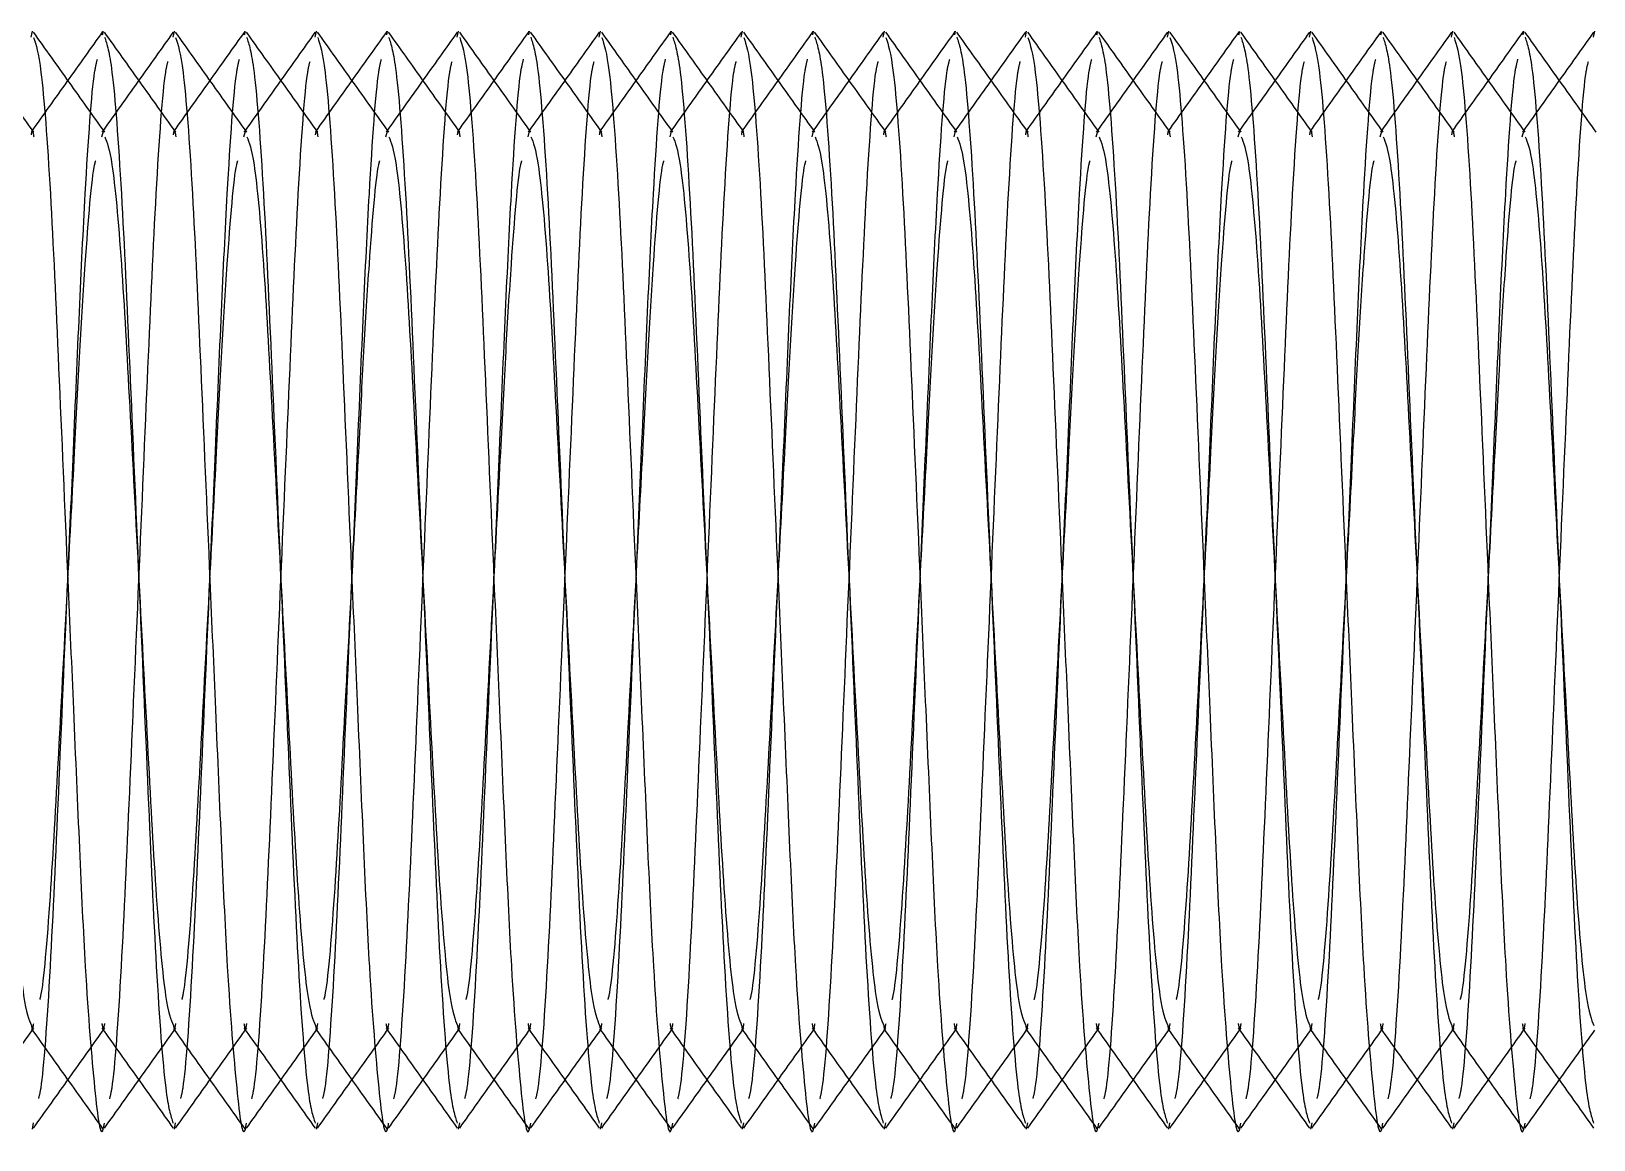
# Model space of a CAD drawing. Header units: metres. Extents: x 0 to 63075, y 0 to 44550.
# Drawn here: x 35820.79 to 35842.79, y 35938.39 to 35953.99 of the extents above; entities that cross this region are included whole.
import ezdxf

# ---------------------------------------------------------------- set-up
doc = ezdxf.new("R2010")
doc.units = ezdxf.units.M
doc.header["$LTSCALE"] = 75
doc.linetypes.add('HIDDEN2', pattern=[4.7625, 3.175, -1.5875])
for name, color, linetype in [('SDM', 7, 'Continuous'), ('SL4', 4, 'Continuous'), ('ST1', 7, 'HIDDEN2')]:
    doc.layers.add(name, color=color, linetype=linetype)

# ---------------------------------------------------------------- blocks, each defined once
blk = doc.blocks.new('A$C6e6623c1')
at = {"layer": 'SL4'}
for p, q in [((339.551, 1630.993), (339.569, 1631.077)), ((341.551, 1630.993), (341.569, 1631.077)), ((343.551, 1630.993), (343.569, 1631.077)), ((345.551, 1630.993), (345.569, 1631.077)), ((347.551, 1630.993), (347.569, 1631.077)), ((349.551, 1630.993), (349.569, 1631.077)), ((351.551, 1630.993), (351.569, 1631.077)), ((353.551, 1630.993), (353.569, 1631.077)), ((355.551, 1630.993), (355.569, 1631.077)), ((357.551, 1630.993), (357.569, 1631.077)), ((359.551, 1630.993), (359.569, 1631.077)), ((361.551, 1630.993), (361.569, 1631.077))]:
    blk.add_line(p, q, dxfattribs=at)
for points, knots in [([(340.588, 1629.657), (340.421, 1629.892), (340.087, 1630.36), (339.753, 1630.83), (339.586, 1631.064)], [0, 0, 0, 0, 0.49997, 1, 1, 1, 1]), ([(339.587, 1630.989), (339.621, 1630.887), (339.696, 1630.661), (339.825, 1628.939), (339.938, 1626.39), (340.051, 1623.752), (340.152, 1621.425), (340.232, 1619.536), (340.325, 1617.566), (340.448, 1616.096), (340.533, 1615.429), (340.58, 1615.674), (340.586, 1615.704)], [0, 0, 0, 0, 0.105235, 0.232658, 0.35505, 0.481371, 0.557428, 0.64442, 0.730956, 0.858379, 0.982548, 1, 1, 1, 1]), ([(341.552, 1631.065), (341.385, 1630.831), (341.057, 1630.37), (340.729, 1629.91), (340.569, 1629.685)], [0, 0, 0, 0, 0.510193, 1, 1, 1, 1]), ([(342.588, 1629.657), (342.421, 1629.892), (342.087, 1630.36), (341.753, 1630.83), (341.586, 1631.064)], [0, 0, 0, 0, 0.49997, 1, 1, 1, 1]), ([(341.587, 1630.989), (341.621, 1630.887), (341.696, 1630.661), (341.825, 1628.939), (341.938, 1626.39), (342.051, 1623.752), (342.152, 1621.425), (342.232, 1619.536), (342.325, 1617.566), (342.448, 1616.096), (342.533, 1615.429), (342.58, 1615.674), (342.586, 1615.704)], [0, 0, 0, 0, 0.105235, 0.232658, 0.35505, 0.481371, 0.557428, 0.64442, 0.730956, 0.858379, 0.982548, 1, 1, 1, 1]), ([(343.552, 1631.065), (343.385, 1630.831), (343.057, 1630.37), (342.729, 1629.91), (342.569, 1629.685)], [0, 0, 0, 0, 0.5101931, 1, 1, 1, 1]), ([(344.588, 1629.657), (344.421, 1629.892), (344.087, 1630.36), (343.753, 1630.83), (343.586, 1631.064)], [0, 0, 0, 0, 0.49997, 1, 1, 1, 1]), ([(343.587, 1630.989), (343.621, 1630.887), (343.696, 1630.661), (343.825, 1628.939), (343.938, 1626.39), (344.051, 1623.752), (344.152, 1621.425), (344.232, 1619.536), (344.325, 1617.566), (344.448, 1616.096), (344.533, 1615.429), (344.58, 1615.674), (344.586, 1615.704)], [0, 0, 0, 0, 0.105235, 0.232658, 0.35505, 0.481371, 0.557428, 0.64442, 0.730956, 0.858379, 0.982548, 1, 1, 1, 1]), ([(345.552, 1631.065), (345.385, 1630.831), (345.057, 1630.37), (344.729, 1629.91), (344.569, 1629.685)], [0, 0, 0, 0, 0.510193, 1, 1, 1, 1]), ([(346.588, 1629.657), (346.421, 1629.892), (346.087, 1630.36), (345.753, 1630.83), (345.586, 1631.064)], [0, 0, 0, 0, 0.49997, 1, 1, 1, 1]), ([(345.587, 1630.989), (345.621, 1630.887), (345.696, 1630.661), (345.825, 1628.939), (345.938, 1626.39), (346.051, 1623.752), (346.152, 1621.425), (346.232, 1619.536), (346.325, 1617.566), (346.448, 1616.096), (346.533, 1615.429), (346.58, 1615.674), (346.586, 1615.704)], [0, 0, 0, 0, 0.105235, 0.232658, 0.35505, 0.481371, 0.557428, 0.64442, 0.730956, 0.858379, 0.982548, 1, 1, 1, 1]), ([(347.552, 1631.065), (347.385, 1630.831), (347.057, 1630.37), (346.729, 1629.91), (346.569, 1629.685)], [0, 0, 0, 0, 0.510193, 1, 1, 1, 1]), ([(348.588, 1629.657), (348.421, 1629.892), (348.087, 1630.36), (347.753, 1630.83), (347.586, 1631.064)], [0, 0, 0, 0, 0.49997, 1, 1, 1, 1]), ([(347.587, 1630.989), (347.621, 1630.887), (347.696, 1630.661), (347.825, 1628.939), (347.938, 1626.39), (348.051, 1623.752), (348.152, 1621.425), (348.232, 1619.536), (348.325, 1617.566), (348.448, 1616.096), (348.533, 1615.429), (348.58, 1615.674), (348.586, 1615.704)], [0, 0, 0, 0, 0.1052351, 0.2326582, 0.3550505, 0.4813706, 0.5574277, 0.6444204, 0.7309556, 0.8583788, 0.9825482, 1, 1, 1, 1]), ([(349.552, 1631.065), (349.385, 1630.831), (349.057, 1630.37), (348.729, 1629.91), (348.569, 1629.685)], [0, 0, 0, 0, 0.510193, 1, 1, 1, 1]), ([(350.588, 1629.657), (350.421, 1629.892), (350.087, 1630.36), (349.753, 1630.83), (349.586, 1631.064)], [0, 0, 0, 0, 0.49997, 1, 1, 1, 1]), ([(349.587, 1630.989), (349.621, 1630.887), (349.696, 1630.661), (349.825, 1628.939), (349.938, 1626.39), (350.051, 1623.752), (350.152, 1621.425), (350.232, 1619.536), (350.325, 1617.566), (350.448, 1616.096), (350.533, 1615.429), (350.58, 1615.674), (350.586, 1615.704)], [0, 0, 0, 0, 0.105235, 0.232658, 0.35505, 0.481371, 0.557428, 0.64442, 0.730956, 0.858379, 0.982548, 1, 1, 1, 1]), ([(351.552, 1631.065), (351.385, 1630.831), (351.057, 1630.37), (350.729, 1629.91), (350.569, 1629.685)], [0, 0, 0, 0, 0.510193, 1, 1, 1, 1]), ([(352.588, 1629.657), (352.421, 1629.892), (352.087, 1630.36), (351.753, 1630.83), (351.586, 1631.064)], [0, 0, 0, 0, 0.49997, 1, 1, 1, 1]), ([(351.587, 1630.989), (351.621, 1630.887), (351.696, 1630.661), (351.825, 1628.939), (351.938, 1626.39), (352.051, 1623.752), (352.152, 1621.425), (352.232, 1619.536), (352.325, 1617.566), (352.448, 1616.096), (352.533, 1615.429), (352.58, 1615.674), (352.586, 1615.704)], [0, 0, 0, 0, 0.1052351, 0.2326582, 0.3550505, 0.4813706, 0.5574277, 0.6444204, 0.7309556, 0.8583788, 0.9825482, 1, 1, 1, 1]), ([(353.552, 1631.065), (353.385, 1630.831), (353.057, 1630.37), (352.729, 1629.91), (352.569, 1629.685)], [0, 0, 0, 0, 0.5101931, 1, 1, 1, 1]), ([(354.588, 1629.657), (354.421, 1629.892), (354.087, 1630.36), (353.753, 1630.83), (353.586, 1631.064)], [0, 0, 0, 0, 0.49997, 1, 1, 1, 1]), ([(353.587, 1630.989), (353.621, 1630.887), (353.696, 1630.661), (353.825, 1628.939), (353.938, 1626.39), (354.051, 1623.752), (354.152, 1621.425), (354.232, 1619.536), (354.325, 1617.566), (354.448, 1616.096), (354.533, 1615.429), (354.58, 1615.674), (354.586, 1615.704)], [0, 0, 0, 0, 0.105235, 0.232658, 0.35505, 0.481371, 0.557428, 0.64442, 0.730956, 0.858379, 0.982548, 1, 1, 1, 1]), ([(355.552, 1631.065), (355.385, 1630.831), (355.057, 1630.37), (354.729, 1629.91), (354.569, 1629.685)], [0, 0, 0, 0, 0.5101931, 1, 1, 1, 1]), ([(356.588, 1629.657), (356.421, 1629.892), (356.087, 1630.36), (355.753, 1630.83), (355.586, 1631.064)], [0, 0, 0, 0, 0.49997, 1, 1, 1, 1]), ([(355.587, 1630.989), (355.621, 1630.887), (355.696, 1630.661), (355.825, 1628.939), (355.938, 1626.39), (356.051, 1623.752), (356.152, 1621.425), (356.232, 1619.536), (356.325, 1617.566), (356.448, 1616.096), (356.533, 1615.429), (356.58, 1615.674), (356.586, 1615.704)], [0, 0, 0, 0, 0.1052351, 0.2326582, 0.3550505, 0.4813706, 0.5574277, 0.6444204, 0.7309556, 0.8583788, 0.9825482, 1, 1, 1, 1]), ([(357.552, 1631.065), (357.385, 1630.831), (357.057, 1630.37), (356.729, 1629.91), (356.569, 1629.685)], [0, 0, 0, 0, 0.5101931, 1, 1, 1, 1]), ([(358.588, 1629.657), (358.421, 1629.892), (358.087, 1630.36), (357.753, 1630.83), (357.586, 1631.064)], [0, 0, 0, 0, 0.49997, 1, 1, 1, 1]), ([(357.587, 1630.989), (357.621, 1630.887), (357.696, 1630.661), (357.825, 1628.939), (357.938, 1626.39), (358.051, 1623.752), (358.152, 1621.425), (358.232, 1619.536), (358.325, 1617.566), (358.448, 1616.096), (358.533, 1615.429), (358.58, 1615.674), (358.586, 1615.704)], [0, 0, 0, 0, 0.105235, 0.232658, 0.35505, 0.481371, 0.557428, 0.64442, 0.730956, 0.858379, 0.982548, 1, 1, 1, 1]), ([(359.552, 1631.065), (359.385, 1630.831), (359.057, 1630.37), (358.729, 1629.91), (358.569, 1629.685)], [0, 0, 0, 0, 0.510193, 1, 1, 1, 1]), ([(360.588, 1629.657), (360.421, 1629.892), (360.087, 1630.36), (359.753, 1630.83), (359.586, 1631.064)], [0, 0, 0, 0, 0.49997, 1, 1, 1, 1]), ([(359.587, 1630.989), (359.621, 1630.887), (359.696, 1630.661), (359.825, 1628.939), (359.938, 1626.39), (360.051, 1623.752), (360.152, 1621.425), (360.232, 1619.536), (360.325, 1617.566), (360.448, 1616.096), (360.533, 1615.429), (360.58, 1615.674), (360.586, 1615.704)], [0, 0, 0, 0, 0.105235, 0.232658, 0.35505, 0.481371, 0.557428, 0.64442, 0.730956, 0.858379, 0.982548, 1, 1, 1, 1]), ([(361.552, 1631.065), (361.385, 1630.831), (361.057, 1630.37), (360.729, 1629.91), (360.569, 1629.685)], [0, 0, 0, 0, 0.510193, 1, 1, 1, 1]), ([(338.589, 1629.592), (338.622, 1629.509), (338.696, 1629.325), (338.825, 1627.922), (338.938, 1625.835), (339.069, 1623.35), (339.199, 1620.865), (339.312, 1618.776), (339.443, 1617.352), (339.52, 1617.166), (339.556, 1617.079)], [0, 0, 0, 0, 0.106972, 0.238781, 0.365377, 0.496042, 0.626708, 0.753304, 0.885113, 1, 1, 1, 1]), ([(340.589, 1629.592), (340.622, 1629.509), (340.696, 1629.325), (340.825, 1627.922), (340.938, 1625.835), (341.069, 1623.35), (341.199, 1620.865), (341.312, 1618.776), (341.443, 1617.352), (341.52, 1617.166), (341.556, 1617.079)], [0, 0, 0, 0, 0.106972, 0.238781, 0.365377, 0.496042, 0.626708, 0.753304, 0.885113, 1, 1, 1, 1]), ([(342.589, 1629.592), (342.622, 1629.509), (342.696, 1629.325), (342.825, 1627.922), (342.938, 1625.835), (343.069, 1623.35), (343.199, 1620.865), (343.312, 1618.776), (343.443, 1617.352), (343.52, 1617.166), (343.556, 1617.079)], [0, 0, 0, 0, 0.106972, 0.238781, 0.365377, 0.496042, 0.626708, 0.753304, 0.885113, 1, 1, 1, 1]), ([(344.589, 1629.592), (344.622, 1629.509), (344.696, 1629.325), (344.825, 1627.922), (344.938, 1625.835), (345.069, 1623.35), (345.199, 1620.865), (345.312, 1618.776), (345.443, 1617.352), (345.52, 1617.166), (345.556, 1617.079)], [0, 0, 0, 0, 0.106972, 0.238781, 0.365377, 0.496042, 0.626708, 0.753304, 0.885113, 1, 1, 1, 1]), ([(346.589, 1629.592), (346.622, 1629.509), (346.696, 1629.325), (346.825, 1627.922), (346.938, 1625.835), (347.069, 1623.35), (347.199, 1620.865), (347.312, 1618.776), (347.443, 1617.352), (347.52, 1617.166), (347.556, 1617.079)], [0, 0, 0, 0, 0.106972, 0.238781, 0.365377, 0.496042, 0.626708, 0.753304, 0.885113, 1, 1, 1, 1]), ([(348.589, 1629.592), (348.622, 1629.509), (348.696, 1629.325), (348.825, 1627.922), (348.938, 1625.835), (349.069, 1623.35), (349.199, 1620.865), (349.312, 1618.776), (349.443, 1617.352), (349.52, 1617.166), (349.556, 1617.079)], [0, 0, 0, 0, 0.106972, 0.238781, 0.365377, 0.496042, 0.626708, 0.753304, 0.885113, 1, 1, 1, 1]), ([(350.589, 1629.592), (350.622, 1629.509), (350.696, 1629.325), (350.825, 1627.922), (350.938, 1625.835), (351.069, 1623.35), (351.199, 1620.865), (351.312, 1618.776), (351.443, 1617.352), (351.52, 1617.166), (351.556, 1617.079)], [0, 0, 0, 0, 0.106972, 0.238781, 0.365377, 0.496042, 0.626708, 0.753304, 0.885113, 1, 1, 1, 1]), ([(352.589, 1629.592), (352.622, 1629.509), (352.696, 1629.325), (352.825, 1627.922), (352.938, 1625.835), (353.069, 1623.35), (353.199, 1620.865), (353.312, 1618.776), (353.443, 1617.352), (353.52, 1617.166), (353.556, 1617.079)], [0, 0, 0, 0, 0.106972, 0.238781, 0.365377, 0.496042, 0.626708, 0.753304, 0.885113, 1, 1, 1, 1]), ([(354.589, 1629.592), (354.622, 1629.509), (354.696, 1629.325), (354.825, 1627.922), (354.938, 1625.835), (355.069, 1623.35), (355.199, 1620.865), (355.312, 1618.776), (355.443, 1617.352), (355.52, 1617.166), (355.556, 1617.079)], [0, 0, 0, 0, 0.106972, 0.238781, 0.365377, 0.496042, 0.626708, 0.753304, 0.885113, 1, 1, 1, 1]), ([(356.589, 1629.592), (356.622, 1629.509), (356.696, 1629.325), (356.825, 1627.922), (356.938, 1625.835), (357.069, 1623.35), (357.199, 1620.865), (357.312, 1618.776), (357.443, 1617.352), (357.52, 1617.166), (357.556, 1617.079)], [0, 0, 0, 0, 0.1069717, 0.2387806, 0.3653767, 0.4960425, 0.6267083, 0.7533044, 0.8851133, 1, 1, 1, 1]), ([(358.589, 1629.592), (358.622, 1629.509), (358.696, 1629.325), (358.825, 1627.922), (358.938, 1625.835), (359.069, 1623.35), (359.199, 1620.865), (359.312, 1618.776), (359.443, 1617.352), (359.52, 1617.166), (359.556, 1617.079)], [0, 0, 0, 0, 0.106972, 0.238781, 0.365377, 0.496042, 0.626708, 0.753304, 0.885113, 1, 1, 1, 1]), ([(360.589, 1629.592), (360.622, 1629.509), (360.696, 1629.325), (360.825, 1627.922), (360.938, 1625.835), (361.069, 1623.35), (361.199, 1620.865), (361.312, 1618.776), (361.443, 1617.352), (361.52, 1617.166), (361.556, 1617.079)], [0, 0, 0, 0, 0.106972, 0.238781, 0.365377, 0.496042, 0.626708, 0.753304, 0.885113, 1, 1, 1, 1]), ([(338.584, 1615.634), (338.752, 1615.869), (339.08, 1616.329), (339.408, 1616.79), (339.569, 1617.016)], [0, 0, 0, 0, 0.509687, 1, 1, 1, 1]), ([(339.556, 1617.035), (339.723, 1616.8), (340.057, 1616.331), (340.391, 1615.862), (340.559, 1615.627)], [0, 0, 0, 0, 0.499965, 1, 1, 1, 1]), ([(340.584, 1615.634), (340.752, 1615.869), (341.08, 1616.329), (341.408, 1616.79), (341.569, 1617.016)], [0, 0, 0, 0, 0.509687, 1, 1, 1, 1]), ([(341.556, 1617.035), (341.723, 1616.8), (342.057, 1616.331), (342.391, 1615.862), (342.559, 1615.627)], [0, 0, 0, 0, 0.499965, 1, 1, 1, 1]), ([(342.584, 1615.634), (342.752, 1615.869), (343.08, 1616.329), (343.408, 1616.79), (343.569, 1617.016)], [0, 0, 0, 0, 0.509687, 1, 1, 1, 1]), ([(343.556, 1617.035), (343.723, 1616.8), (344.057, 1616.331), (344.391, 1615.862), (344.559, 1615.627)], [0, 0, 0, 0, 0.4999648, 1, 1, 1, 1]), ([(344.584, 1615.634), (344.752, 1615.869), (345.08, 1616.329), (345.408, 1616.79), (345.569, 1617.016)], [0, 0, 0, 0, 0.509687, 1, 1, 1, 1]), ([(345.556, 1617.035), (345.723, 1616.8), (346.057, 1616.331), (346.391, 1615.862), (346.559, 1615.627)], [0, 0, 0, 0, 0.499965, 1, 1, 1, 1]), ([(346.584, 1615.634), (346.752, 1615.869), (347.08, 1616.329), (347.408, 1616.79), (347.569, 1617.016)], [0, 0, 0, 0, 0.509687, 1, 1, 1, 1]), ([(347.556, 1617.035), (347.723, 1616.8), (348.057, 1616.331), (348.391, 1615.862), (348.559, 1615.627)], [0, 0, 0, 0, 0.499965, 1, 1, 1, 1]), ([(348.584, 1615.634), (348.752, 1615.869), (349.08, 1616.329), (349.408, 1616.79), (349.569, 1617.016)], [0, 0, 0, 0, 0.509687, 1, 1, 1, 1]), ([(349.556, 1617.035), (349.723, 1616.8), (350.057, 1616.331), (350.391, 1615.862), (350.559, 1615.627)], [0, 0, 0, 0, 0.499965, 1, 1, 1, 1]), ([(350.584, 1615.634), (350.752, 1615.869), (351.08, 1616.329), (351.408, 1616.79), (351.569, 1617.016)], [0, 0, 0, 0, 0.509687, 1, 1, 1, 1]), ([(351.556, 1617.035), (351.723, 1616.8), (352.057, 1616.331), (352.391, 1615.862), (352.559, 1615.627)], [0, 0, 0, 0, 0.499965, 1, 1, 1, 1]), ([(352.584, 1615.634), (352.752, 1615.869), (353.08, 1616.329), (353.408, 1616.79), (353.569, 1617.016)], [0, 0, 0, 0, 0.509687, 1, 1, 1, 1]), ([(353.556, 1617.035), (353.723, 1616.8), (354.057, 1616.331), (354.391, 1615.862), (354.559, 1615.627)], [0, 0, 0, 0, 0.4999648, 1, 1, 1, 1]), ([(354.584, 1615.634), (354.752, 1615.869), (355.08, 1616.329), (355.408, 1616.79), (355.569, 1617.016)], [0, 0, 0, 0, 0.509687, 1, 1, 1, 1]), ([(355.556, 1617.035), (355.723, 1616.8), (356.057, 1616.331), (356.391, 1615.862), (356.559, 1615.627)], [0, 0, 0, 0, 0.499965, 1, 1, 1, 1]), ([(356.584, 1615.634), (356.752, 1615.869), (357.08, 1616.329), (357.408, 1616.79), (357.569, 1617.016)], [0, 0, 0, 0, 0.509687, 1, 1, 1, 1]), ([(357.556, 1617.035), (357.723, 1616.8), (358.057, 1616.331), (358.391, 1615.862), (358.559, 1615.627)], [0, 0, 0, 0, 0.4999648, 1, 1, 1, 1]), ([(358.584, 1615.634), (358.752, 1615.869), (359.08, 1616.329), (359.408, 1616.79), (359.569, 1617.016)], [0, 0, 0, 0, 0.509687, 1, 1, 1, 1]), ([(359.556, 1617.035), (359.723, 1616.8), (360.057, 1616.331), (360.391, 1615.862), (360.559, 1615.627)], [0, 0, 0, 0, 0.499965, 1, 1, 1, 1]), ([(360.584, 1615.634), (360.752, 1615.869), (361.08, 1616.329), (361.408, 1616.79), (361.569, 1617.016)], [0, 0, 0, 0, 0.509687, 1, 1, 1, 1])]:
    blk.add_open_spline(points, degree=3, knots=knots, dxfattribs=at)
at = {"layer": 'ST1'}
for p, q in [((340.558, 1631.026), (340.569, 1631.077)), ((342.558, 1631.026), (342.569, 1631.077)), ((344.558, 1631.026), (344.569, 1631.077)), ((346.558, 1631.026), (346.569, 1631.077)), ((348.558, 1631.026), (348.569, 1631.077)), ((350.558, 1631.026), (350.569, 1631.077)), ((352.558, 1631.026), (352.569, 1631.077)), ((354.558, 1631.026), (354.569, 1631.077)), ((356.558, 1631.026), (356.569, 1631.077)), ((358.558, 1631.026), (358.569, 1631.077)), ((360.558, 1631.026), (360.569, 1631.077)), ((340.548, 1629.592), (340.569, 1629.671)), ((340.569, 1629.685), (340.549, 1629.657)), ((342.548, 1629.592), (342.569, 1629.671)), ((342.569, 1629.685), (342.549, 1629.657)), ((344.548, 1629.592), (344.569, 1629.671)), ((344.569, 1629.685), (344.549, 1629.657)), ((346.548, 1629.592), (346.569, 1629.671)), ((346.569, 1629.685), (346.549, 1629.657)), ((348.548, 1629.592), (348.569, 1629.671)), ((348.569, 1629.685), (348.549, 1629.657)), ((350.548, 1629.592), (350.569, 1629.671)), ((350.569, 1629.685), (350.549, 1629.657)), ((352.548, 1629.592), (352.569, 1629.671)), ((352.569, 1629.685), (352.549, 1629.657)), ((354.548, 1629.592), (354.569, 1629.671)), ((354.569, 1629.685), (354.549, 1629.657)), ((356.548, 1629.592), (356.569, 1629.671)), ((356.569, 1629.685), (356.549, 1629.657)), ((358.548, 1629.592), (358.569, 1629.671)), ((358.569, 1629.685), (358.549, 1629.657)), ((360.548, 1629.592), (360.569, 1629.671)), ((360.569, 1629.685), (360.549, 1629.657)), ((339.569, 1617.016), (339.588, 1617.043)), ((341.569, 1617.016), (341.588, 1617.043)), ((343.569, 1617.016), (343.588, 1617.043)), ((345.569, 1617.016), (345.588, 1617.043)), ((347.569, 1617.016), (347.588, 1617.043)), ((349.569, 1617.016), (349.588, 1617.043)), ((351.569, 1617.016), (351.588, 1617.043)), ((353.569, 1617.016), (353.588, 1617.043)), ((355.569, 1617.016), (355.588, 1617.043)), ((357.569, 1617.016), (357.588, 1617.043)), ((359.569, 1617.016), (359.588, 1617.043)), ((339.569, 1615.623), (339.587, 1615.711)), ((341.569, 1615.623), (341.587, 1615.711)), ((343.569, 1615.623), (343.587, 1615.711)), ((345.569, 1615.623), (345.587, 1615.711)), ((347.569, 1615.623), (347.587, 1615.711)), ((349.569, 1615.623), (349.587, 1615.711)), ((351.569, 1615.623), (351.587, 1615.711)), ((353.569, 1615.623), (353.587, 1615.711)), ((355.569, 1615.623), (355.587, 1615.711)), ((357.569, 1615.623), (357.587, 1615.711)), ((359.569, 1615.623), (359.587, 1615.711))]:
    blk.add_line(p, q, dxfattribs=at)
for points, knots in [([(339.588, 1629.657), (339.421, 1629.892), (339.086, 1630.362), (338.752, 1630.831), (338.584, 1631.066)], [0, 0, 0, 0, 0.499937, 1, 1, 1, 1]), ([(340.559, 1631.073), (340.391, 1630.838), (340.057, 1630.369), (339.723, 1629.9), (339.556, 1629.665)], [0, 0, 0, 0, 0.500035, 1, 1, 1, 1]), ([(341.588, 1629.657), (341.421, 1629.892), (341.086, 1630.362), (340.752, 1630.831), (340.584, 1631.066)], [0, 0, 0, 0, 0.4999369, 1, 1, 1, 1]), ([(340.586, 1630.996), (340.62, 1630.893), (340.695, 1630.666), (340.825, 1628.94), (340.938, 1626.388), (341.069, 1623.35), (341.199, 1620.312), (341.312, 1617.761), (341.442, 1616.036), (341.517, 1615.81), (341.551, 1615.707)], [0, 0, 0, 0, 0.110571, 0.242596, 0.369408, 0.50029, 0.631172, 0.757984, 0.890008, 1, 1, 1, 1]), ([(342.559, 1631.073), (342.391, 1630.838), (342.057, 1630.369), (341.723, 1629.9), (341.556, 1629.665)], [0, 0, 0, 0, 0.500035, 1, 1, 1, 1]), ([(343.588, 1629.657), (343.421, 1629.892), (343.086, 1630.362), (342.752, 1630.831), (342.584, 1631.066)], [0, 0, 0, 0, 0.499937, 1, 1, 1, 1]), ([(342.586, 1630.996), (342.62, 1630.893), (342.695, 1630.666), (342.825, 1628.94), (342.938, 1626.388), (343.069, 1623.35), (343.199, 1620.312), (343.312, 1617.761), (343.442, 1616.036), (343.517, 1615.81), (343.551, 1615.707)], [0, 0, 0, 0, 0.110571, 0.242596, 0.369408, 0.50029, 0.631172, 0.757984, 0.890008, 1, 1, 1, 1]), ([(344.559, 1631.073), (344.391, 1630.838), (344.057, 1630.369), (343.723, 1629.9), (343.556, 1629.665)], [0, 0, 0, 0, 0.500035, 1, 1, 1, 1]), ([(345.588, 1629.657), (345.421, 1629.892), (345.086, 1630.362), (344.752, 1630.831), (344.584, 1631.066)], [0, 0, 0, 0, 0.499937, 1, 1, 1, 1]), ([(344.586, 1630.996), (344.62, 1630.893), (344.695, 1630.666), (344.825, 1628.94), (344.938, 1626.388), (345.069, 1623.35), (345.199, 1620.312), (345.312, 1617.761), (345.442, 1616.036), (345.517, 1615.81), (345.551, 1615.707)], [0, 0, 0, 0, 0.110571, 0.242596, 0.369408, 0.50029, 0.631172, 0.757984, 0.890008, 1, 1, 1, 1]), ([(346.559, 1631.073), (346.391, 1630.838), (346.057, 1630.369), (345.723, 1629.9), (345.556, 1629.665)], [0, 0, 0, 0, 0.500035, 1, 1, 1, 1]), ([(347.588, 1629.657), (347.421, 1629.892), (347.086, 1630.362), (346.752, 1630.831), (346.584, 1631.066)], [0, 0, 0, 0, 0.4999369, 1, 1, 1, 1]), ([(346.586, 1630.996), (346.62, 1630.893), (346.695, 1630.666), (346.825, 1628.94), (346.938, 1626.388), (347.069, 1623.35), (347.199, 1620.312), (347.312, 1617.761), (347.442, 1616.036), (347.517, 1615.81), (347.551, 1615.707)], [0, 0, 0, 0, 0.110571, 0.242596, 0.369408, 0.50029, 0.631172, 0.757984, 0.890008, 1, 1, 1, 1]), ([(348.559, 1631.073), (348.391, 1630.838), (348.057, 1630.369), (347.723, 1629.9), (347.556, 1629.665)], [0, 0, 0, 0, 0.500035, 1, 1, 1, 1]), ([(349.588, 1629.657), (349.421, 1629.892), (349.086, 1630.362), (348.752, 1630.831), (348.584, 1631.066)], [0, 0, 0, 0, 0.499937, 1, 1, 1, 1]), ([(348.586, 1630.996), (348.62, 1630.893), (348.695, 1630.666), (348.825, 1628.94), (348.938, 1626.388), (349.069, 1623.35), (349.199, 1620.312), (349.312, 1617.761), (349.442, 1616.036), (349.517, 1615.81), (349.551, 1615.707)], [0, 0, 0, 0, 0.110571, 0.242596, 0.369408, 0.50029, 0.631172, 0.757984, 0.890008, 1, 1, 1, 1]), ([(350.559, 1631.073), (350.391, 1630.838), (350.057, 1630.369), (349.723, 1629.9), (349.556, 1629.665)], [0, 0, 0, 0, 0.500035, 1, 1, 1, 1]), ([(351.588, 1629.657), (351.421, 1629.892), (351.086, 1630.362), (350.752, 1630.831), (350.584, 1631.066)], [0, 0, 0, 0, 0.4999369, 1, 1, 1, 1]), ([(350.586, 1630.996), (350.62, 1630.893), (350.695, 1630.666), (350.825, 1628.94), (350.938, 1626.388), (351.069, 1623.35), (351.199, 1620.312), (351.312, 1617.761), (351.442, 1616.036), (351.517, 1615.81), (351.551, 1615.707)], [0, 0, 0, 0, 0.110571, 0.242596, 0.369408, 0.50029, 0.631172, 0.757984, 0.890008, 1, 1, 1, 1]), ([(352.559, 1631.073), (352.391, 1630.838), (352.057, 1630.369), (351.723, 1629.9), (351.556, 1629.665)], [0, 0, 0, 0, 0.500035, 1, 1, 1, 1]), ([(353.588, 1629.657), (353.421, 1629.892), (353.086, 1630.362), (352.752, 1630.831), (352.584, 1631.066)], [0, 0, 0, 0, 0.4999369, 1, 1, 1, 1]), ([(352.586, 1630.996), (352.62, 1630.893), (352.695, 1630.666), (352.825, 1628.94), (352.938, 1626.388), (353.069, 1623.35), (353.199, 1620.312), (353.312, 1617.761), (353.442, 1616.036), (353.517, 1615.81), (353.551, 1615.707)], [0, 0, 0, 0, 0.110571, 0.242596, 0.369408, 0.50029, 0.631172, 0.757984, 0.890008, 1, 1, 1, 1]), ([(354.559, 1631.073), (354.391, 1630.838), (354.057, 1630.369), (353.723, 1629.9), (353.556, 1629.665)], [0, 0, 0, 0, 0.500035, 1, 1, 1, 1]), ([(355.588, 1629.657), (355.421, 1629.892), (355.086, 1630.362), (354.752, 1630.831), (354.584, 1631.066)], [0, 0, 0, 0, 0.499937, 1, 1, 1, 1]), ([(354.586, 1630.996), (354.62, 1630.893), (354.695, 1630.666), (354.825, 1628.94), (354.938, 1626.388), (355.069, 1623.35), (355.199, 1620.312), (355.312, 1617.761), (355.442, 1616.036), (355.517, 1615.81), (355.551, 1615.707)], [0, 0, 0, 0, 0.110571, 0.242596, 0.369408, 0.50029, 0.631172, 0.757984, 0.890008, 1, 1, 1, 1]), ([(356.559, 1631.073), (356.391, 1630.838), (356.057, 1630.369), (355.723, 1629.9), (355.556, 1629.665)], [0, 0, 0, 0, 0.500035, 1, 1, 1, 1]), ([(357.588, 1629.657), (357.421, 1629.892), (357.086, 1630.362), (356.752, 1630.831), (356.584, 1631.066)], [0, 0, 0, 0, 0.4999369, 1, 1, 1, 1]), ([(356.586, 1630.996), (356.62, 1630.893), (356.695, 1630.666), (356.825, 1628.94), (356.938, 1626.388), (357.069, 1623.35), (357.199, 1620.312), (357.312, 1617.761), (357.442, 1616.036), (357.517, 1615.81), (357.551, 1615.707)], [0, 0, 0, 0, 0.110571, 0.242596, 0.369408, 0.50029, 0.631172, 0.757984, 0.890008, 1, 1, 1, 1]), ([(358.559, 1631.073), (358.391, 1630.838), (358.057, 1630.369), (357.723, 1629.9), (357.556, 1629.665)], [0, 0, 0, 0, 0.5000352, 1, 1, 1, 1]), ([(359.588, 1629.657), (359.421, 1629.892), (359.086, 1630.362), (358.752, 1630.831), (358.584, 1631.066)], [0, 0, 0, 0, 0.499937, 1, 1, 1, 1]), ([(358.586, 1630.996), (358.62, 1630.893), (358.695, 1630.666), (358.825, 1628.94), (358.938, 1626.388), (359.069, 1623.35), (359.199, 1620.312), (359.312, 1617.761), (359.442, 1616.036), (359.517, 1615.81), (359.551, 1615.707)], [0, 0, 0, 0, 0.110571, 0.242596, 0.369408, 0.50029, 0.631172, 0.757984, 0.890008, 1, 1, 1, 1]), ([(360.559, 1631.073), (360.391, 1630.838), (360.057, 1630.369), (359.723, 1629.9), (359.556, 1629.665)], [0, 0, 0, 0, 0.500035, 1, 1, 1, 1]), ([(361.588, 1629.657), (361.421, 1629.892), (361.086, 1630.362), (360.752, 1630.831), (360.584, 1631.066)], [0, 0, 0, 0, 0.499937, 1, 1, 1, 1]), ([(360.586, 1630.996), (360.62, 1630.893), (360.695, 1630.666), (360.825, 1628.94), (360.938, 1626.388), (361.069, 1623.35), (361.199, 1620.312), (361.312, 1617.761), (361.442, 1616.036), (361.517, 1615.81), (361.551, 1615.707)], [0, 0, 0, 0, 0.110571, 0.242596, 0.369408, 0.50029, 0.631172, 0.757984, 0.890008, 1, 1, 1, 1]), ([(339.659, 1616.054), (339.67, 1616.095), (339.722, 1616.3), (339.826, 1617.797), (339.938, 1620.3), (340.051, 1622.951), (340.152, 1625.272), (340.232, 1627.174), (340.325, 1629.086), (340.418, 1630.428), (340.473, 1630.634), (340.485, 1630.683)], [0, 0, 0, 0, 0.038658, 0.193158, 0.341558, 0.49472, 0.586939, 0.692417, 0.79734, 0.95184, 1, 1, 1, 1]), ([(340.658, 1616.047), (340.669, 1616.089), (340.721, 1616.295), (340.826, 1617.795), (340.938, 1620.303), (341.069, 1623.35), (341.199, 1626.397), (341.311, 1628.904), (341.416, 1630.403), (341.468, 1630.609), (341.479, 1630.651)], [0, 0, 0, 0, 0.040767, 0.196457, 0.346, 0.500342, 0.654684, 0.804227, 0.959916, 1, 1, 1, 1]), ([(341.659, 1616.054), (341.67, 1616.095), (341.722, 1616.3), (341.826, 1617.797), (341.938, 1620.3), (342.051, 1622.951), (342.152, 1625.272), (342.232, 1627.174), (342.325, 1629.086), (342.418, 1630.428), (342.473, 1630.634), (342.485, 1630.683)], [0, 0, 0, 0, 0.038658, 0.193158, 0.341558, 0.49472, 0.586939, 0.692417, 0.79734, 0.95184, 1, 1, 1, 1]), ([(342.658, 1616.047), (342.669, 1616.089), (342.721, 1616.295), (342.826, 1617.795), (342.938, 1620.303), (343.069, 1623.35), (343.199, 1626.397), (343.311, 1628.904), (343.416, 1630.403), (343.468, 1630.609), (343.479, 1630.651)], [0, 0, 0, 0, 0.0407674, 0.196457, 0.3459999, 0.5003418, 0.6546838, 0.8042266, 0.9599163, 1, 1, 1, 1]), ([(343.659, 1616.054), (343.67, 1616.095), (343.722, 1616.3), (343.826, 1617.797), (343.938, 1620.3), (344.051, 1622.951), (344.152, 1625.272), (344.232, 1627.174), (344.325, 1629.086), (344.418, 1630.428), (344.473, 1630.634), (344.485, 1630.683)], [0, 0, 0, 0, 0.038658, 0.193158, 0.341558, 0.49472, 0.586939, 0.692417, 0.79734, 0.95184, 1, 1, 1, 1]), ([(344.658, 1616.047), (344.669, 1616.089), (344.721, 1616.295), (344.826, 1617.795), (344.938, 1620.303), (345.069, 1623.35), (345.199, 1626.397), (345.311, 1628.904), (345.416, 1630.403), (345.468, 1630.609), (345.479, 1630.651)], [0, 0, 0, 0, 0.040767, 0.196457, 0.346, 0.500342, 0.654684, 0.804227, 0.959916, 1, 1, 1, 1]), ([(345.659, 1616.054), (345.67, 1616.095), (345.722, 1616.3), (345.826, 1617.797), (345.938, 1620.3), (346.051, 1622.951), (346.152, 1625.272), (346.232, 1627.174), (346.325, 1629.086), (346.418, 1630.428), (346.473, 1630.634), (346.485, 1630.683)], [0, 0, 0, 0, 0.038658, 0.193158, 0.341558, 0.49472, 0.586939, 0.692417, 0.79734, 0.95184, 1, 1, 1, 1]), ([(346.658, 1616.047), (346.669, 1616.089), (346.721, 1616.295), (346.826, 1617.795), (346.938, 1620.303), (347.069, 1623.35), (347.199, 1626.397), (347.311, 1628.904), (347.416, 1630.403), (347.468, 1630.609), (347.479, 1630.651)], [0, 0, 0, 0, 0.040767, 0.196457, 0.346, 0.500342, 0.654684, 0.804227, 0.959916, 1, 1, 1, 1]), ([(347.659, 1616.054), (347.67, 1616.095), (347.722, 1616.3), (347.826, 1617.797), (347.938, 1620.3), (348.051, 1622.951), (348.152, 1625.272), (348.232, 1627.174), (348.325, 1629.086), (348.418, 1630.428), (348.473, 1630.634), (348.485, 1630.683)], [0, 0, 0, 0, 0.038658, 0.193158, 0.341558, 0.49472, 0.586939, 0.692417, 0.79734, 0.95184, 1, 1, 1, 1]), ([(348.658, 1616.047), (348.669, 1616.089), (348.721, 1616.295), (348.826, 1617.795), (348.938, 1620.303), (349.069, 1623.35), (349.199, 1626.397), (349.311, 1628.904), (349.416, 1630.403), (349.468, 1630.609), (349.479, 1630.651)], [0, 0, 0, 0, 0.040767, 0.196457, 0.346, 0.500342, 0.654684, 0.804227, 0.959916, 1, 1, 1, 1]), ([(349.659, 1616.054), (349.67, 1616.095), (349.722, 1616.3), (349.826, 1617.797), (349.938, 1620.3), (350.051, 1622.951), (350.152, 1625.272), (350.232, 1627.174), (350.325, 1629.086), (350.418, 1630.428), (350.473, 1630.634), (350.485, 1630.683)], [0, 0, 0, 0, 0.038658, 0.193158, 0.341558, 0.49472, 0.586939, 0.692417, 0.79734, 0.95184, 1, 1, 1, 1]), ([(350.658, 1616.047), (350.669, 1616.089), (350.721, 1616.295), (350.826, 1617.795), (350.938, 1620.303), (351.069, 1623.35), (351.199, 1626.397), (351.311, 1628.904), (351.416, 1630.403), (351.468, 1630.609), (351.479, 1630.651)], [0, 0, 0, 0, 0.0407674, 0.196457, 0.3459999, 0.5003418, 0.6546838, 0.8042266, 0.9599163, 1, 1, 1, 1]), ([(351.659, 1616.054), (351.67, 1616.095), (351.722, 1616.3), (351.826, 1617.797), (351.938, 1620.3), (352.051, 1622.951), (352.152, 1625.272), (352.232, 1627.174), (352.325, 1629.086), (352.418, 1630.428), (352.473, 1630.634), (352.485, 1630.683)], [0, 0, 0, 0, 0.038658, 0.193158, 0.341558, 0.49472, 0.586939, 0.692417, 0.79734, 0.95184, 1, 1, 1, 1]), ([(352.658, 1616.047), (352.669, 1616.089), (352.721, 1616.295), (352.826, 1617.795), (352.938, 1620.303), (353.069, 1623.35), (353.199, 1626.397), (353.311, 1628.904), (353.416, 1630.403), (353.468, 1630.609), (353.479, 1630.651)], [0, 0, 0, 0, 0.040767, 0.196457, 0.346, 0.500342, 0.654684, 0.804227, 0.959916, 1, 1, 1, 1]), ([(353.659, 1616.054), (353.67, 1616.095), (353.722, 1616.3), (353.826, 1617.797), (353.938, 1620.3), (354.051, 1622.951), (354.152, 1625.272), (354.232, 1627.174), (354.325, 1629.086), (354.418, 1630.428), (354.473, 1630.634), (354.485, 1630.683)], [0, 0, 0, 0, 0.038658, 0.193158, 0.341558, 0.49472, 0.586939, 0.692417, 0.79734, 0.95184, 1, 1, 1, 1]), ([(354.658, 1616.047), (354.669, 1616.089), (354.721, 1616.295), (354.826, 1617.795), (354.938, 1620.303), (355.069, 1623.35), (355.199, 1626.397), (355.311, 1628.904), (355.416, 1630.403), (355.468, 1630.609), (355.479, 1630.651)], [0, 0, 0, 0, 0.040767, 0.196457, 0.346, 0.500342, 0.654684, 0.804227, 0.959916, 1, 1, 1, 1]), ([(355.659, 1616.054), (355.67, 1616.095), (355.722, 1616.3), (355.826, 1617.797), (355.938, 1620.3), (356.051, 1622.951), (356.152, 1625.272), (356.232, 1627.174), (356.325, 1629.086), (356.418, 1630.428), (356.473, 1630.634), (356.485, 1630.683)], [0, 0, 0, 0, 0.038658, 0.193158, 0.341558, 0.49472, 0.586939, 0.692417, 0.79734, 0.95184, 1, 1, 1, 1]), ([(356.658, 1616.047), (356.669, 1616.089), (356.721, 1616.295), (356.826, 1617.795), (356.938, 1620.303), (357.069, 1623.35), (357.199, 1626.397), (357.311, 1628.904), (357.416, 1630.403), (357.468, 1630.609), (357.479, 1630.651)], [0, 0, 0, 0, 0.040767, 0.196457, 0.346, 0.500342, 0.654684, 0.804227, 0.959916, 1, 1, 1, 1]), ([(357.659, 1616.054), (357.67, 1616.095), (357.722, 1616.3), (357.826, 1617.797), (357.938, 1620.3), (358.051, 1622.951), (358.152, 1625.272), (358.232, 1627.174), (358.325, 1629.086), (358.418, 1630.428), (358.473, 1630.634), (358.485, 1630.683)], [0, 0, 0, 0, 0.038658, 0.193158, 0.341558, 0.49472, 0.586939, 0.692417, 0.79734, 0.95184, 1, 1, 1, 1]), ([(358.658, 1616.047), (358.669, 1616.089), (358.721, 1616.295), (358.826, 1617.795), (358.938, 1620.303), (359.069, 1623.35), (359.199, 1626.397), (359.311, 1628.904), (359.416, 1630.403), (359.468, 1630.609), (359.479, 1630.651)], [0, 0, 0, 0, 0.0407674, 0.196457, 0.3459999, 0.5003418, 0.6546838, 0.8042266, 0.9599163, 1, 1, 1, 1]), ([(359.659, 1616.054), (359.67, 1616.095), (359.722, 1616.3), (359.826, 1617.797), (359.938, 1620.3), (360.051, 1622.951), (360.152, 1625.272), (360.232, 1627.174), (360.325, 1629.086), (360.418, 1630.428), (360.473, 1630.634), (360.485, 1630.683)], [0, 0, 0, 0, 0.038658, 0.193158, 0.341558, 0.49472, 0.586939, 0.692417, 0.79734, 0.95184, 1, 1, 1, 1]), ([(360.658, 1616.047), (360.669, 1616.089), (360.721, 1616.295), (360.826, 1617.795), (360.938, 1620.303), (361.069, 1623.35), (361.199, 1626.397), (361.311, 1628.904), (361.416, 1630.403), (361.468, 1630.609), (361.479, 1630.651)], [0, 0, 0, 0, 0.040767, 0.196457, 0.346, 0.500342, 0.654684, 0.804227, 0.959916, 1, 1, 1, 1]), ([(339.556, 1629.621), (339.56, 1629.645), (339.571, 1629.704), (339.582, 1629.635), (339.589, 1629.593)], [0, 0, 0, 0, 0.390533, 1, 1, 1, 1]), ([(341.556, 1629.621), (341.56, 1629.645), (341.571, 1629.704), (341.582, 1629.635), (341.589, 1629.593)], [0, 0, 0, 0, 0.390533, 1, 1, 1, 1]), ([(343.556, 1629.621), (343.56, 1629.645), (343.571, 1629.704), (343.582, 1629.635), (343.589, 1629.593)], [0, 0, 0, 0, 0.390533, 1, 1, 1, 1]), ([(345.556, 1629.621), (345.56, 1629.645), (345.571, 1629.704), (345.582, 1629.635), (345.589, 1629.593)], [0, 0, 0, 0, 0.390533, 1, 1, 1, 1]), ([(347.556, 1629.621), (347.56, 1629.645), (347.571, 1629.704), (347.582, 1629.635), (347.589, 1629.593)], [0, 0, 0, 0, 0.390533, 1, 1, 1, 1]), ([(349.556, 1629.621), (349.56, 1629.645), (349.571, 1629.704), (349.582, 1629.635), (349.589, 1629.593)], [0, 0, 0, 0, 0.390533, 1, 1, 1, 1]), ([(351.556, 1629.621), (351.56, 1629.645), (351.571, 1629.704), (351.582, 1629.635), (351.589, 1629.593)], [0, 0, 0, 0, 0.3905327, 1, 1, 1, 1]), ([(353.556, 1629.621), (353.56, 1629.645), (353.571, 1629.704), (353.582, 1629.635), (353.589, 1629.593)], [0, 0, 0, 0, 0.390533, 1, 1, 1, 1]), ([(355.556, 1629.621), (355.56, 1629.645), (355.571, 1629.704), (355.582, 1629.635), (355.589, 1629.593)], [0, 0, 0, 0, 0.390533, 1, 1, 1, 1]), ([(357.556, 1629.621), (357.56, 1629.645), (357.571, 1629.704), (357.582, 1629.635), (357.589, 1629.593)], [0, 0, 0, 0, 0.390533, 1, 1, 1, 1]), ([(359.556, 1629.621), (359.56, 1629.645), (359.571, 1629.704), (359.582, 1629.635), (359.589, 1629.593)], [0, 0, 0, 0, 0.390533, 1, 1, 1, 1]), ([(339.676, 1617.446), (339.681, 1617.463), (339.727, 1617.628), (339.826, 1618.819), (339.938, 1620.852), (340.057, 1623.13), (340.161, 1625.081), (340.238, 1626.611), (340.328, 1628.063), (340.41, 1629.072), (340.456, 1629.236), (340.461, 1629.253)], [0, 0, 0, 0, 0.019148, 0.181961, 0.338335, 0.499736, 0.617516, 0.717853, 0.818619, 0.981432, 1, 1, 1, 1]), ([(341.676, 1617.446), (341.681, 1617.463), (341.727, 1617.628), (341.826, 1618.819), (341.938, 1620.852), (342.057, 1623.13), (342.161, 1625.081), (342.238, 1626.611), (342.328, 1628.063), (342.41, 1629.072), (342.456, 1629.236), (342.461, 1629.253)], [0, 0, 0, 0, 0.0191483, 0.1819613, 0.3383353, 0.4997364, 0.6175161, 0.7178528, 0.8186194, 0.9814324, 1, 1, 1, 1]), ([(343.676, 1617.446), (343.681, 1617.463), (343.727, 1617.628), (343.826, 1618.819), (343.938, 1620.852), (344.057, 1623.13), (344.161, 1625.081), (344.238, 1626.611), (344.328, 1628.063), (344.41, 1629.072), (344.456, 1629.236), (344.461, 1629.253)], [0, 0, 0, 0, 0.019148, 0.181961, 0.338335, 0.499736, 0.617516, 0.717853, 0.818619, 0.981432, 1, 1, 1, 1]), ([(345.676, 1617.446), (345.681, 1617.463), (345.727, 1617.628), (345.826, 1618.819), (345.938, 1620.852), (346.057, 1623.13), (346.161, 1625.081), (346.238, 1626.611), (346.328, 1628.063), (346.41, 1629.072), (346.456, 1629.236), (346.461, 1629.253)], [0, 0, 0, 0, 0.019148, 0.181961, 0.338335, 0.499736, 0.617516, 0.717853, 0.818619, 0.981432, 1, 1, 1, 1]), ([(347.676, 1617.446), (347.681, 1617.463), (347.727, 1617.628), (347.826, 1618.819), (347.938, 1620.852), (348.057, 1623.13), (348.161, 1625.081), (348.238, 1626.611), (348.328, 1628.063), (348.41, 1629.072), (348.456, 1629.236), (348.461, 1629.253)], [0, 0, 0, 0, 0.019148, 0.181961, 0.338335, 0.499736, 0.617516, 0.717853, 0.818619, 0.981432, 1, 1, 1, 1]), ([(349.676, 1617.446), (349.681, 1617.463), (349.727, 1617.628), (349.826, 1618.819), (349.938, 1620.852), (350.057, 1623.13), (350.161, 1625.081), (350.238, 1626.611), (350.328, 1628.063), (350.41, 1629.072), (350.456, 1629.236), (350.461, 1629.253)], [0, 0, 0, 0, 0.019148, 0.181961, 0.338335, 0.499736, 0.617516, 0.717853, 0.818619, 0.981432, 1, 1, 1, 1]), ([(351.676, 1617.446), (351.681, 1617.463), (351.727, 1617.628), (351.826, 1618.819), (351.938, 1620.852), (352.057, 1623.13), (352.161, 1625.081), (352.238, 1626.611), (352.328, 1628.063), (352.41, 1629.072), (352.456, 1629.236), (352.461, 1629.253)], [0, 0, 0, 0, 0.019148, 0.181961, 0.338335, 0.499736, 0.617516, 0.717853, 0.818619, 0.981432, 1, 1, 1, 1]), ([(353.676, 1617.446), (353.681, 1617.463), (353.727, 1617.628), (353.826, 1618.819), (353.938, 1620.852), (354.057, 1623.13), (354.161, 1625.081), (354.238, 1626.611), (354.328, 1628.063), (354.41, 1629.072), (354.456, 1629.236), (354.461, 1629.253)], [0, 0, 0, 0, 0.019148, 0.181961, 0.338335, 0.499736, 0.617516, 0.717853, 0.818619, 0.981432, 1, 1, 1, 1]), ([(355.676, 1617.446), (355.681, 1617.463), (355.727, 1617.628), (355.826, 1618.819), (355.938, 1620.852), (356.057, 1623.13), (356.161, 1625.081), (356.238, 1626.611), (356.328, 1628.063), (356.41, 1629.072), (356.456, 1629.236), (356.461, 1629.253)], [0, 0, 0, 0, 0.019148, 0.181961, 0.338335, 0.499736, 0.617516, 0.717853, 0.818619, 0.981432, 1, 1, 1, 1]), ([(357.676, 1617.446), (357.681, 1617.463), (357.727, 1617.628), (357.826, 1618.819), (357.938, 1620.852), (358.057, 1623.13), (358.161, 1625.081), (358.238, 1626.611), (358.328, 1628.063), (358.41, 1629.072), (358.456, 1629.236), (358.461, 1629.253)], [0, 0, 0, 0, 0.0191483, 0.1819613, 0.3383353, 0.4997364, 0.6175161, 0.7178528, 0.8186194, 0.9814324, 1, 1, 1, 1]), ([(359.676, 1617.446), (359.681, 1617.463), (359.727, 1617.628), (359.826, 1618.819), (359.938, 1620.852), (360.057, 1623.13), (360.161, 1625.081), (360.238, 1626.611), (360.328, 1628.063), (360.41, 1629.072), (360.456, 1629.236), (360.461, 1629.253)], [0, 0, 0, 0, 0.019148, 0.181961, 0.338335, 0.499736, 0.617516, 0.717853, 0.818619, 0.981432, 1, 1, 1, 1]), ([(339.556, 1617.079), (339.56, 1617.055), (339.571, 1616.996), (339.582, 1617.065), (339.589, 1617.107)], [0, 0, 0, 0, 0.390533, 1, 1, 1, 1]), ([(339.586, 1615.636), (339.753, 1615.87), (340.087, 1616.34), (340.421, 1616.808), (340.588, 1617.043)], [0, 0, 0, 0, 0.50003, 1, 1, 1, 1]), ([(340.548, 1617.108), (340.555, 1617.068), (340.569, 1616.989), (340.582, 1617.068), (340.589, 1617.108)], [0, 0, 0, 0, 0.50176, 1, 1, 1, 1]), ([(340.549, 1617.043), (340.716, 1616.808), (341.051, 1616.339), (341.385, 1615.869), (341.552, 1615.635)], [0, 0, 0, 0, 0.4999404, 1, 1, 1, 1]), ([(341.556, 1617.079), (341.56, 1617.055), (341.571, 1616.996), (341.582, 1617.065), (341.589, 1617.107)], [0, 0, 0, 0, 0.390533, 1, 1, 1, 1]), ([(341.586, 1615.636), (341.753, 1615.87), (342.087, 1616.34), (342.421, 1616.808), (342.588, 1617.043)], [0, 0, 0, 0, 0.50003, 1, 1, 1, 1]), ([(342.548, 1617.108), (342.555, 1617.068), (342.569, 1616.989), (342.582, 1617.068), (342.589, 1617.108)], [0, 0, 0, 0, 0.50176, 1, 1, 1, 1]), ([(342.549, 1617.043), (342.716, 1616.808), (343.051, 1616.339), (343.385, 1615.869), (343.552, 1615.635)], [0, 0, 0, 0, 0.49994, 1, 1, 1, 1]), ([(343.556, 1617.079), (343.56, 1617.055), (343.571, 1616.996), (343.582, 1617.065), (343.589, 1617.107)], [0, 0, 0, 0, 0.390533, 1, 1, 1, 1]), ([(343.586, 1615.636), (343.753, 1615.87), (344.087, 1616.34), (344.421, 1616.808), (344.588, 1617.043)], [0, 0, 0, 0, 0.50003, 1, 1, 1, 1]), ([(344.548, 1617.108), (344.555, 1617.068), (344.569, 1616.989), (344.582, 1617.068), (344.589, 1617.108)], [0, 0, 0, 0, 0.50176, 1, 1, 1, 1]), ([(344.549, 1617.043), (344.716, 1616.808), (345.051, 1616.339), (345.385, 1615.869), (345.552, 1615.635)], [0, 0, 0, 0, 0.4999404, 1, 1, 1, 1]), ([(345.556, 1617.079), (345.56, 1617.055), (345.571, 1616.996), (345.582, 1617.065), (345.589, 1617.107)], [0, 0, 0, 0, 0.390533, 1, 1, 1, 1]), ([(345.586, 1615.636), (345.753, 1615.87), (346.087, 1616.34), (346.421, 1616.808), (346.588, 1617.043)], [0, 0, 0, 0, 0.50003, 1, 1, 1, 1]), ([(346.548, 1617.108), (346.555, 1617.068), (346.569, 1616.989), (346.582, 1617.068), (346.589, 1617.108)], [0, 0, 0, 0, 0.50176, 1, 1, 1, 1]), ([(346.549, 1617.043), (346.716, 1616.808), (347.051, 1616.339), (347.385, 1615.869), (347.552, 1615.635)], [0, 0, 0, 0, 0.49994, 1, 1, 1, 1]), ([(347.556, 1617.079), (347.56, 1617.055), (347.571, 1616.996), (347.582, 1617.065), (347.589, 1617.107)], [0, 0, 0, 0, 0.390533, 1, 1, 1, 1]), ([(347.586, 1615.636), (347.753, 1615.87), (348.087, 1616.34), (348.421, 1616.808), (348.588, 1617.043)], [0, 0, 0, 0, 0.50003, 1, 1, 1, 1]), ([(348.548, 1617.108), (348.555, 1617.068), (348.569, 1616.989), (348.582, 1617.068), (348.589, 1617.108)], [0, 0, 0, 0, 0.50176, 1, 1, 1, 1]), ([(348.549, 1617.043), (348.716, 1616.808), (349.051, 1616.339), (349.385, 1615.869), (349.552, 1615.635)], [0, 0, 0, 0, 0.49994, 1, 1, 1, 1]), ([(349.556, 1617.079), (349.56, 1617.055), (349.571, 1616.996), (349.582, 1617.065), (349.589, 1617.107)], [0, 0, 0, 0, 0.390533, 1, 1, 1, 1]), ([(349.586, 1615.636), (349.753, 1615.87), (350.087, 1616.34), (350.421, 1616.808), (350.588, 1617.043)], [0, 0, 0, 0, 0.50003, 1, 1, 1, 1]), ([(350.548, 1617.108), (350.555, 1617.068), (350.569, 1616.989), (350.582, 1617.068), (350.589, 1617.108)], [0, 0, 0, 0, 0.50176, 1, 1, 1, 1]), ([(350.549, 1617.043), (350.716, 1616.808), (351.051, 1616.339), (351.385, 1615.869), (351.552, 1615.635)], [0, 0, 0, 0, 0.49994, 1, 1, 1, 1]), ([(351.556, 1617.079), (351.56, 1617.055), (351.571, 1616.996), (351.582, 1617.065), (351.589, 1617.107)], [0, 0, 0, 0, 0.390533, 1, 1, 1, 1]), ([(351.586, 1615.636), (351.753, 1615.87), (352.087, 1616.34), (352.421, 1616.808), (352.588, 1617.043)], [0, 0, 0, 0, 0.50003, 1, 1, 1, 1]), ([(352.548, 1617.108), (352.555, 1617.068), (352.569, 1616.989), (352.582, 1617.068), (352.589, 1617.108)], [0, 0, 0, 0, 0.50176, 1, 1, 1, 1]), ([(352.549, 1617.043), (352.716, 1616.808), (353.051, 1616.339), (353.385, 1615.869), (353.552, 1615.635)], [0, 0, 0, 0, 0.49994, 1, 1, 1, 1]), ([(353.556, 1617.079), (353.56, 1617.055), (353.571, 1616.996), (353.582, 1617.065), (353.589, 1617.107)], [0, 0, 0, 0, 0.390533, 1, 1, 1, 1]), ([(353.586, 1615.636), (353.753, 1615.87), (354.087, 1616.34), (354.421, 1616.808), (354.588, 1617.043)], [0, 0, 0, 0, 0.50003, 1, 1, 1, 1]), ([(354.548, 1617.108), (354.555, 1617.068), (354.569, 1616.989), (354.582, 1617.068), (354.589, 1617.108)], [0, 0, 0, 0, 0.50176, 1, 1, 1, 1]), ([(354.549, 1617.043), (354.716, 1616.808), (355.051, 1616.339), (355.385, 1615.869), (355.552, 1615.635)], [0, 0, 0, 0, 0.4999404, 1, 1, 1, 1]), ([(355.556, 1617.079), (355.56, 1617.055), (355.571, 1616.996), (355.582, 1617.065), (355.589, 1617.107)], [0, 0, 0, 0, 0.390533, 1, 1, 1, 1]), ([(355.586, 1615.636), (355.753, 1615.87), (356.087, 1616.34), (356.421, 1616.808), (356.588, 1617.043)], [0, 0, 0, 0, 0.50003, 1, 1, 1, 1]), ([(356.548, 1617.108), (356.555, 1617.068), (356.569, 1616.989), (356.582, 1617.068), (356.589, 1617.108)], [0, 0, 0, 0, 0.50176, 1, 1, 1, 1]), ([(356.549, 1617.043), (356.716, 1616.808), (357.051, 1616.339), (357.385, 1615.869), (357.552, 1615.635)], [0, 0, 0, 0, 0.49994, 1, 1, 1, 1]), ([(357.556, 1617.079), (357.56, 1617.055), (357.571, 1616.996), (357.582, 1617.065), (357.589, 1617.107)], [0, 0, 0, 0, 0.390533, 1, 1, 1, 1]), ([(357.586, 1615.636), (357.753, 1615.87), (358.087, 1616.34), (358.421, 1616.808), (358.588, 1617.043)], [0, 0, 0, 0, 0.50003, 1, 1, 1, 1]), ([(358.548, 1617.108), (358.555, 1617.068), (358.569, 1616.989), (358.582, 1617.068), (358.589, 1617.108)], [0, 0, 0, 0, 0.50176, 1, 1, 1, 1]), ([(358.549, 1617.043), (358.716, 1616.808), (359.051, 1616.339), (359.385, 1615.869), (359.552, 1615.635)], [0, 0, 0, 0, 0.49994, 1, 1, 1, 1]), ([(359.556, 1617.079), (359.56, 1617.055), (359.571, 1616.996), (359.582, 1617.065), (359.589, 1617.107)], [0, 0, 0, 0, 0.390533, 1, 1, 1, 1]), ([(359.586, 1615.636), (359.753, 1615.87), (360.087, 1616.34), (360.421, 1616.808), (360.588, 1617.043)], [0, 0, 0, 0, 0.50003, 1, 1, 1, 1]), ([(360.548, 1617.108), (360.555, 1617.068), (360.569, 1616.989), (360.582, 1617.068), (360.589, 1617.108)], [0, 0, 0, 0, 0.50176, 1, 1, 1, 1]), ([(360.549, 1617.043), (360.716, 1616.808), (361.051, 1616.339), (361.385, 1615.869), (361.552, 1615.635)], [0, 0, 0, 0, 0.49994, 1, 1, 1, 1])]:
    blk.add_open_spline(points, degree=3, knots=knots, dxfattribs=at)

msp = doc.modelspace()

# ---------------------------------------------------------------- block references
at = {"layer": 'SDM'}
msp.add_blockref('A$C6e6623c1', (35481.239, 34322.916), dxfattribs=at)

doc.saveas('drawing.dxf')
